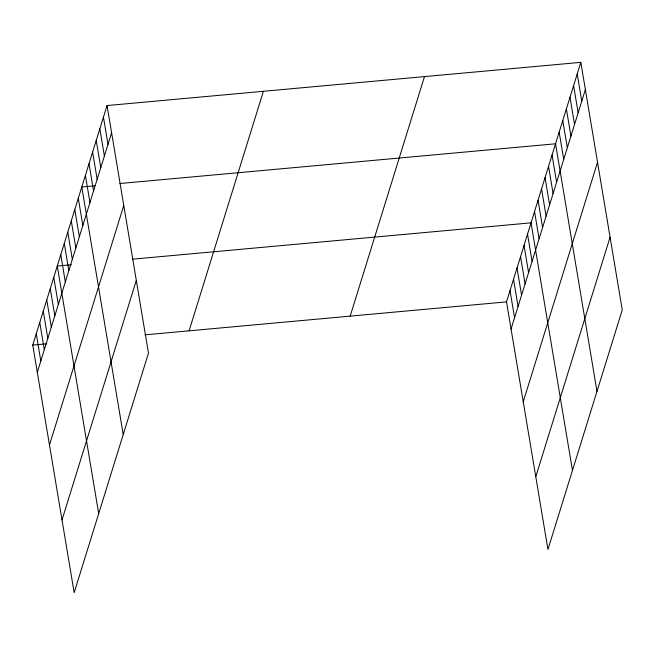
<?xml version="1.0" encoding="UTF-8"?>
<svg xmlns="http://www.w3.org/2000/svg" width="655" height="655" viewBox="0 0 655 655"><rect width="100%" height="100%" fill="white"/><g stroke="black" fill="none" stroke-linecap="round" stroke-linejoin="round"><path stroke-width="0.98" d="M107.052 105.553L148.48 353.119L74.179 592.652L32.75 345.079L107.052 105.553L580.821 62.348L622.25 309.921L547.948 549.447L506.52 301.881L580.821 62.348M37.302 372.269L111.604 132.736M49.469 444.999L123.779 205.465M62.012 519.923L136.314 280.389M189.09 330.824L263.4 91.291M350.171 316.136L424.481 76.602M511.064 329.072L585.374 89.538M523.239 401.793L597.54 162.26M535.774 476.725L610.083 237.192M94.819 185.799L81.793 186.994L123.222 434.56M119.873 183.515L555.555 143.789L596.983 391.363M71.305 264.759L57.272 266.036L98.7 513.602M132.433 259.183L531.033 222.839L572.462 470.405M32.75 345.079L46.783 343.801M144.992 334.844L506.52 301.881M577.211 73.982L581.763 101.173M573.6 85.617L578.152 112.807M569.997 97.251L574.541 124.442M566.387 108.886L570.931 136.076M562.776 120.52L567.328 147.711M559.165 132.154L563.718 159.345M552.059 155.079L556.603 182.27M548.554 166.378L553.098 193.561M545.05 177.669L549.602 204.859M541.546 188.959L546.098 216.15M538.042 200.25L542.594 227.441M534.537 211.54L539.09 238.731M527.537 234.13L532.081 261.32M524.033 245.42L528.577 272.611M520.529 256.711L525.081 283.902M517.024 268.001L521.577 295.192M513.52 279.3L518.072 306.483M510.016 290.591L514.568 317.781M103.449 117.188L107.993 144.37M99.838 128.822L104.391 156.005M96.228 140.457L100.78 167.639M92.617 152.091L97.169 179.274M89.006 163.725L93.559 190.908M85.404 175.36L89.948 202.542M78.289 198.285L82.841 225.476M74.785 209.575L79.337 236.766M71.28 220.866L75.833 248.057M67.776 232.157L72.328 259.347M64.28 243.455L68.824 270.638M60.776 254.746L65.32 281.937M53.767 277.327L58.32 304.518M50.263 288.618L54.815 315.808M46.759 299.916L51.311 327.099M43.263 311.207L47.807 338.398M39.758 322.497L44.303 349.688M36.254 333.788L40.806 360.979"/></g></svg>
